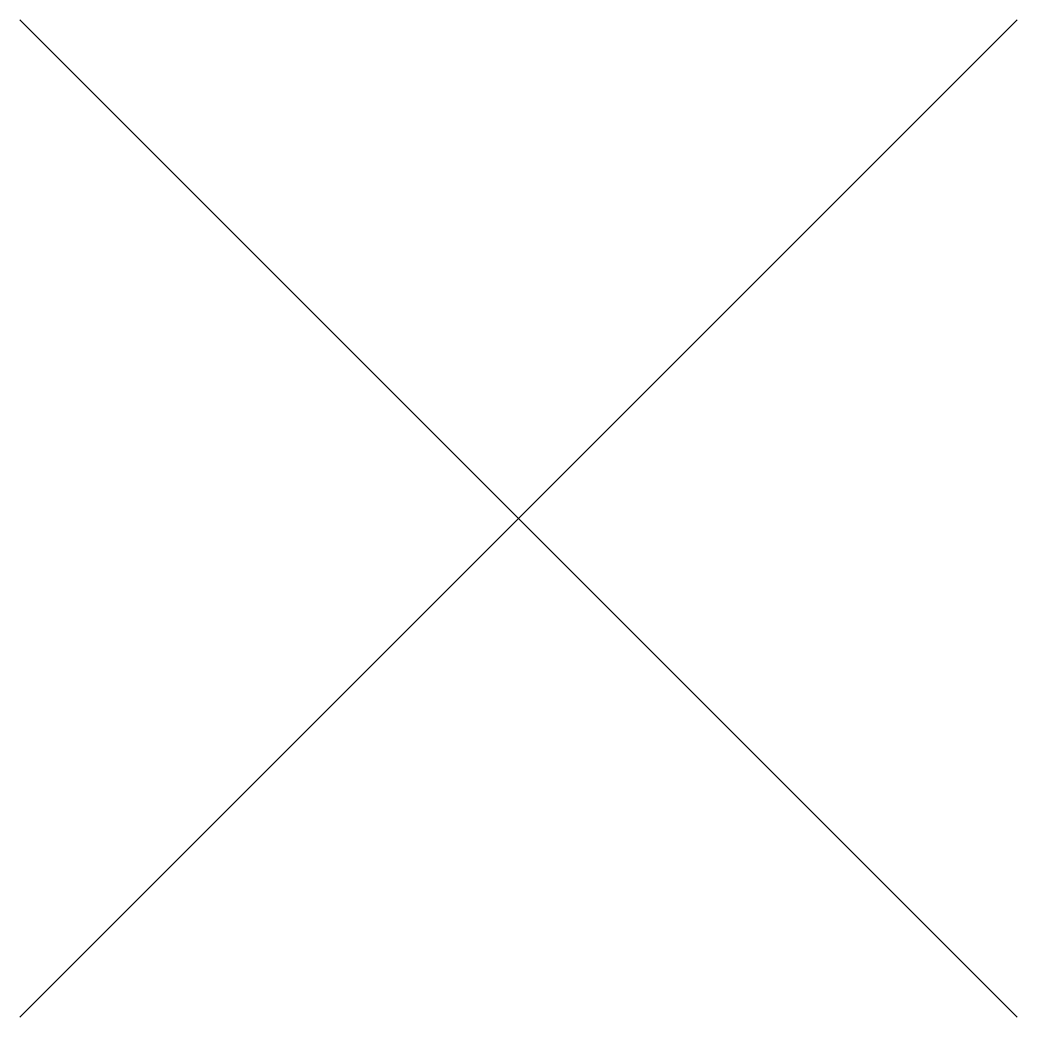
# Model space of a CAD drawing. Extents: x 8553.09 to 8555.39, y 8605.08 to 8607.39.
import ezdxf

# ---------------------------------------------------------------- set-up
doc = ezdxf.new("R2010")
doc.units = 0
doc.header["$LTSCALE"] = 240
doc.layers.add('1E', color=7, linetype='CONTINUOUS')

msp = doc.modelspace()

# ---------------------------------------------------------------- linework, layer by layer
at = {"layer": '1E', "color": 0}
for p, q in [((8555.3916, 8605.082), (8553.0867, 8607.387)), ((8553.0867, 8605.082), (8555.3916, 8607.387))]:
    msp.add_line(p, q, dxfattribs=at)

doc.saveas('drawing.dxf')
